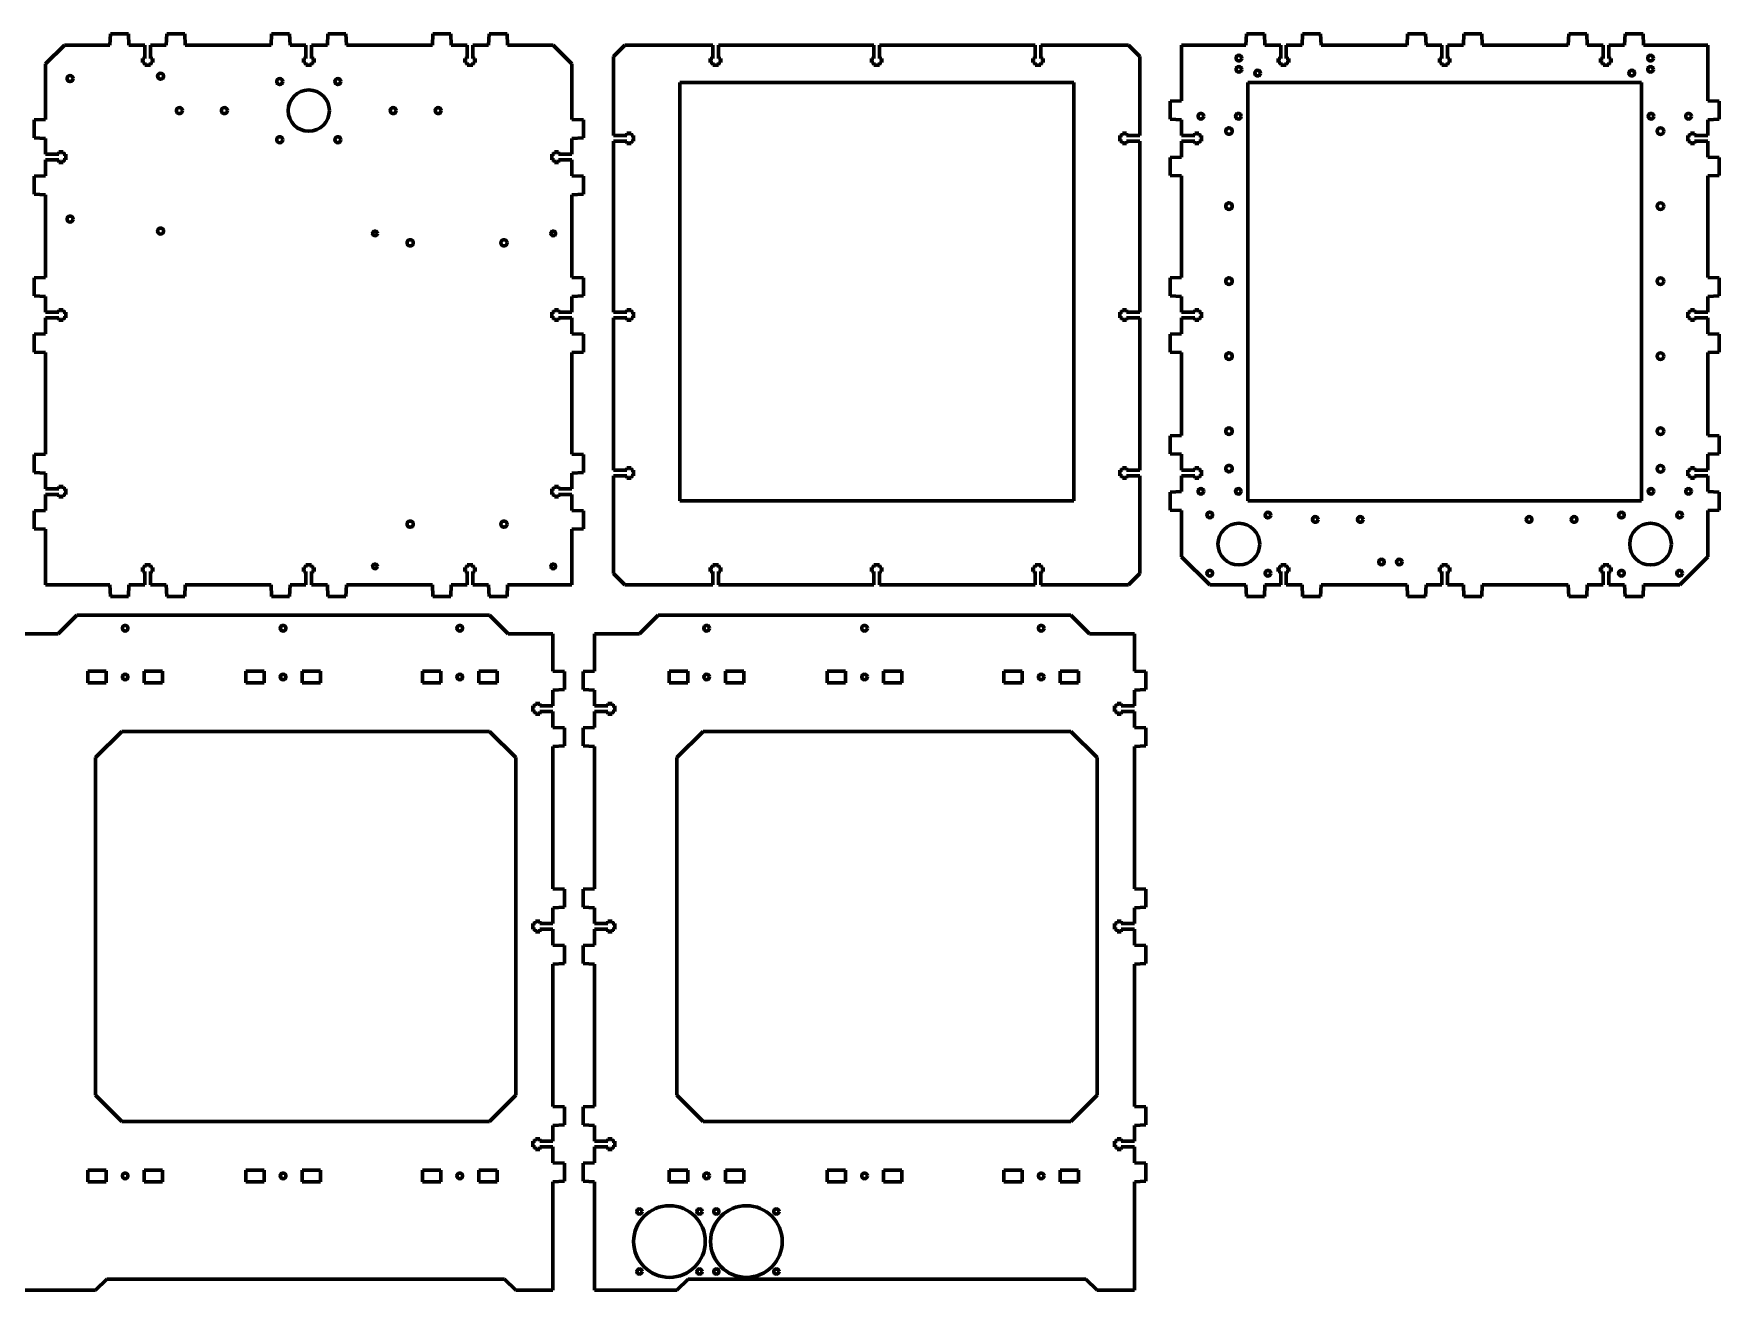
# Model space of a CAD drawing. Header units: millimetres. Extents: x 236 to 1772, y -374 to 296.
# Drawn here: x 874 to 1772, y -374 to 296 of the extents above; entities that cross this region are included whole.
import ezdxf

# ---------------------------------------------------------------- set-up
doc = ezdxf.new("R2010")
doc.units = ezdxf.units.MM
doc.linetypes.add('K5LT_BASIC', pattern=[0])
doc.layers.add('Системный слой (1)', color=252, linetype='Continuous')

msp = doc.modelspace()

# ---------------------------------------------------------------- linework, layer by layer
at = {"layer": 'Системный слой (1)', "color": 5, "linetype": 'K5LT_BASIC', "lineweight": 60}
for p, q in [((889.87, 289.55), (879.87, 279.55)), ((914.18, 289.55), (889.87, 289.55)), ((914.43, 295.65), (914.18, 289.55)), ((924.03, 295.65), (914.43, 295.65)), ((924.28, 289.55), (924.03, 295.65)), ((932.73, 289.55), (924.28, 289.55)), ((932.73, 282.45), (932.73, 289.55)), ((935.73, 289.55), (935.73, 282.45)), ((944.18, 289.55), (935.73, 289.55)), ((944.43, 295.65), (944.18, 289.55)), ((954.03, 295.65), (944.43, 295.65)), ((954.28, 289.55), (954.03, 295.65)), ((1000.12, 289.55), (954.28, 289.55)), ((1000.37, 295.65), (1000.12, 289.55)), ((1009.97, 295.65), (1000.37, 295.65)), ((1010.22, 289.55), (1009.97, 295.65)), ((1018.67, 289.55), (1010.22, 289.55)), ((1018.67, 282.45), (1018.67, 289.55)), ((1021.67, 289.55), (1021.67, 282.45)), ((1030.12, 289.55), (1021.67, 289.55)), ((1030.37, 295.65), (1030.12, 289.55)), ((1039.97, 295.65), (1030.37, 295.65)), ((1040.22, 289.55), (1039.97, 295.65)), ((1086.06, 289.55), (1040.22, 289.55)), ((1086.31, 295.65), (1086.06, 289.55)), ((1095.91, 295.65), (1086.31, 295.65)), ((1096.16, 289.55), (1095.91, 295.65)), ((1104.61, 289.55), (1096.16, 289.55)), ((1104.61, 282.45), (1104.61, 289.55)), ((1107.61, 289.55), (1107.61, 282.45)), ((1116.06, 289.55), (1107.61, 289.55)), ((1116.31, 295.65), (1116.06, 289.55)), ((1125.91, 295.65), (1116.31, 295.65)), ((1126.16, 289.55), (1125.91, 295.65)), ((1150.47, 289.55), (1126.16, 289.55)), ((1160.47, 279.55), (1150.47, 289.55)), ((1182.67, 283.55), (1188.67, 289.55)), ((1188.67, 289.55), (1235.53, 289.55)), ((1235.53, 289.55), (1235.53, 282.45)), ((1238.53, 282.45), (1238.53, 289.55)), ((1238.53, 289.55), (1321.47, 289.55)), ((1321.47, 289.55), (1321.47, 282.45)), ((1324.47, 289.55), (1407.41, 289.55)), ((1324.47, 282.45), (1324.47, 289.55)), ((1407.41, 289.55), (1407.41, 282.45)), ((1410.41, 289.55), (1457.27, 289.55)), ((1410.41, 282.45), (1410.41, 289.55)), ((1457.27, 289.55), (1463.27, 283.55)), ((1485.47, 259.9), (1485.47, 289.55)), ((1485.47, 289.55), (1519.78, 289.55)), ((1519.78, 289.55), (1520.03, 295.65)), ((1520.03, 295.65), (1529.63, 295.65)), ((1529.63, 295.65), (1529.88, 289.55)), ((1529.88, 289.55), (1538.33, 289.55)), ((1538.33, 289.55), (1538.33, 282.45)), ((1541.33, 282.45), (1541.33, 289.55)), ((1541.33, 289.55), (1549.78, 289.55)), ((1549.78, 289.55), (1550.03, 295.65)), ((1550.03, 295.65), (1559.63, 295.65)), ((1559.63, 295.65), (1559.88, 289.55)), ((1559.88, 289.55), (1605.72, 289.55)), ((1605.72, 289.55), (1605.97, 295.65)), ((1605.97, 295.65), (1615.57, 295.65)), ((1615.57, 295.65), (1615.82, 289.55)), ((1615.82, 289.55), (1624.27, 289.55)), ((1624.27, 289.55), (1624.27, 282.45)), ((1627.27, 289.55), (1635.72, 289.55)), ((1627.27, 282.45), (1627.27, 289.55)), ((1635.72, 289.55), (1635.97, 295.65)), ((1635.97, 295.65), (1645.57, 295.65)), ((1645.57, 295.65), (1645.82, 289.55)), ((1645.82, 289.55), (1691.66, 289.55)), ((1691.66, 289.55), (1691.91, 295.65)), ((1691.91, 295.65), (1701.51, 295.65)), ((1701.51, 295.65), (1701.76, 289.55)), ((1701.76, 289.55), (1710.21, 289.55)), ((1710.21, 289.55), (1710.21, 282.45)), ((1713.21, 282.45), (1713.21, 289.55)), ((1713.21, 289.55), (1721.66, 289.55)), ((1721.66, 289.55), (1721.91, 295.65)), ((1721.91, 295.65), (1731.51, 295.65)), ((1731.51, 295.65), (1731.76, 289.55)), ((1731.76, 289.55), (1766.07, 289.55)), ((1766.07, 289.55), (1766.07, 259.9)), ((879.87, 279.55), (879.87, 249.9)), ((931.43, 280.25), (931.43, 282.45)), ((931.43, 282.45), (932.73, 282.45)), ((932.73, 280.25), (931.43, 280.25)), ((932.73, 278.85), (932.73, 280.25)), ((935.73, 278.85), (932.73, 278.85)), ((935.73, 282.45), (937.03, 282.45)), ((937.03, 280.25), (935.73, 280.25)), ((935.73, 280.25), (935.73, 278.85)), ((937.03, 282.45), (937.03, 280.25)), ((1017.37, 280.25), (1017.37, 282.45)), ((1017.37, 282.45), (1018.67, 282.45)), ((1018.67, 280.25), (1017.37, 280.25)), ((1018.67, 278.85), (1018.67, 280.25)), ((1021.67, 278.85), (1018.67, 278.85)), ((1021.67, 282.45), (1022.97, 282.45)), ((1022.97, 280.25), (1021.67, 280.25)), ((1021.67, 280.25), (1021.67, 278.85)), ((1022.97, 282.45), (1022.97, 280.25)), ((1103.31, 280.25), (1103.31, 282.45)), ((1103.31, 282.45), (1104.61, 282.45)), ((1104.61, 280.25), (1103.31, 280.25)), ((1104.61, 278.85), (1104.61, 280.25)), ((1107.61, 278.85), (1104.61, 278.85)), ((1107.61, 282.45), (1108.91, 282.45)), ((1108.91, 280.25), (1107.61, 280.25)), ((1107.61, 280.25), (1107.61, 278.85)), ((1108.91, 282.45), (1108.91, 280.25)), ((1160.47, 249.9), (1160.47, 279.55)), ((1182.67, 241.35), (1182.67, 283.55)), ((1235.53, 282.45), (1234.23, 282.45)), ((1234.23, 282.45), (1234.23, 280.25)), ((1234.23, 280.25), (1235.53, 280.25)), ((1235.53, 280.25), (1235.53, 278.85)), ((1235.53, 278.85), (1238.53, 278.85)), ((1239.83, 282.45), (1238.53, 282.45)), ((1238.53, 278.85), (1238.53, 280.25)), ((1238.53, 280.25), (1239.83, 280.25)), ((1239.83, 280.25), (1239.83, 282.45)), ((1320.17, 282.45), (1320.17, 280.25)), ((1321.47, 282.45), (1320.17, 282.45)), ((1320.17, 280.25), (1321.47, 280.25)), ((1321.47, 280.25), (1321.47, 278.85)), ((1321.47, 278.85), (1324.47, 278.85)), ((1325.77, 282.45), (1324.47, 282.45)), ((1324.47, 278.85), (1324.47, 280.25)), ((1324.47, 280.25), (1325.77, 280.25)), ((1325.77, 280.25), (1325.77, 282.45)), ((1406.11, 282.45), (1406.11, 280.25)), ((1407.41, 282.45), (1406.11, 282.45)), ((1406.11, 280.25), (1407.41, 280.25)), ((1407.41, 280.25), (1407.41, 278.85)), ((1407.41, 278.85), (1410.41, 278.85)), ((1411.71, 282.45), (1410.41, 282.45)), ((1410.41, 278.85), (1410.41, 280.25)), ((1410.41, 280.25), (1411.71, 280.25)), ((1411.71, 280.25), (1411.71, 282.45)), ((1463.27, 283.55), (1463.27, 241.35)), ((1537.03, 282.45), (1537.03, 280.25)), ((1538.33, 282.45), (1537.03, 282.45)), ((1537.03, 280.25), (1538.33, 280.25)), ((1538.33, 280.25), (1538.33, 278.85)), ((1538.33, 278.85), (1541.33, 278.85)), ((1542.63, 282.45), (1541.33, 282.45)), ((1541.33, 278.85), (1541.33, 280.25)), ((1541.33, 280.25), (1542.63, 280.25)), ((1542.63, 280.25), (1542.63, 282.45)), ((1624.27, 282.45), (1622.97, 282.45)), ((1622.97, 282.45), (1622.97, 280.25)), ((1622.97, 280.25), (1624.27, 280.25)), ((1624.27, 280.25), (1624.27, 278.85)), ((1624.27, 278.85), (1627.27, 278.85)), ((1628.57, 282.45), (1627.27, 282.45)), ((1627.27, 280.25), (1628.57, 280.25)), ((1627.27, 278.85), (1627.27, 280.25)), ((1628.57, 280.25), (1628.57, 282.45)), ((1710.21, 282.45), (1708.91, 282.45)), ((1708.91, 282.45), (1708.91, 280.25)), ((1708.91, 280.25), (1710.21, 280.25)), ((1710.21, 280.25), (1710.21, 278.85)), ((1710.21, 278.85), (1713.21, 278.85)), ((1714.51, 282.45), (1713.21, 282.45)), ((1713.21, 278.85), (1713.21, 280.25)), ((1713.21, 280.25), (1714.51, 280.25)), ((1714.51, 280.25), (1714.51, 282.45)), ((1217.97, 46.65), (1217.97, 269.65)), ((1217.97, 269.65), (1427.97, 269.65)), ((1427.97, 269.65), (1427.97, 46.65)), ((1520.77, 269.65), (1730.77, 269.65)), ((1520.77, 46.65), (1520.77, 269.65)), ((1730.77, 269.65), (1730.77, 46.65)), ((1479.37, 259.65), (1485.47, 259.9)), ((1479.37, 250.05), (1479.37, 259.65)), ((1766.07, 259.9), (1772.17, 259.65)), ((1772.17, 259.65), (1772.17, 250.05)), ((879.87, 249.9), (873.77, 249.65)), ((873.77, 249.65), (873.77, 240.05)), ((1166.57, 249.65), (1160.47, 249.9)), ((1166.57, 240.05), (1166.57, 249.65)), ((1189.77, 242.65), (1189.77, 241.35)), ((1191.97, 242.65), (1189.77, 242.65)), ((1191.97, 241.35), (1191.97, 242.65)), ((1456.17, 242.65), (1453.97, 242.65)), ((1453.97, 242.65), (1453.97, 241.35)), ((1456.17, 241.35), (1456.17, 242.65)), ((1485.47, 249.8), (1479.37, 250.05)), ((1485.47, 241.35), (1485.47, 249.8)), ((1494.77, 242.65), (1492.57, 242.65)), ((1492.57, 242.65), (1492.57, 241.35)), ((1494.77, 241.35), (1494.77, 242.65)), ((1758.97, 242.65), (1756.77, 242.65)), ((1756.77, 242.65), (1756.77, 241.35)), ((1758.97, 241.35), (1758.97, 242.65)), ((1772.17, 250.05), (1766.07, 249.8)), ((1766.07, 249.8), (1766.07, 241.35)), ((873.77, 240.05), (879.87, 239.8)), ((879.87, 239.8), (879.87, 231.35)), ((1160.47, 239.8), (1166.57, 240.05)), ((1160.47, 231.35), (1160.47, 239.8)), ((1189.77, 241.35), (1182.67, 241.35)), ((1182.67, 147.15), (1182.67, 238.35)), ((1182.67, 238.35), (1189.77, 238.35)), ((1189.77, 238.35), (1189.77, 237.05)), ((1189.77, 237.05), (1191.97, 237.05)), ((1193.37, 241.35), (1191.97, 241.35)), ((1191.97, 238.35), (1193.37, 238.35)), ((1191.97, 237.05), (1191.97, 238.35)), ((1193.37, 238.35), (1193.37, 241.35)), ((1452.57, 241.35), (1452.57, 238.35)), ((1453.97, 241.35), (1452.57, 241.35)), ((1452.57, 238.35), (1453.97, 238.35)), ((1453.97, 238.35), (1453.97, 237.05)), ((1453.97, 237.05), (1456.17, 237.05)), ((1463.27, 241.35), (1456.17, 241.35)), ((1456.17, 237.05), (1456.17, 238.35)), ((1456.17, 238.35), (1463.27, 238.35)), ((1463.27, 238.35), (1463.27, 147.15)), ((1492.57, 241.35), (1485.47, 241.35)), ((1485.47, 229.9), (1485.47, 238.35)), ((1485.47, 238.35), (1492.57, 238.35)), ((1492.57, 238.35), (1492.57, 237.05)), ((1492.57, 237.05), (1494.77, 237.05)), ((1496.17, 241.35), (1494.77, 241.35)), ((1494.77, 238.35), (1496.17, 238.35)), ((1494.77, 237.05), (1494.77, 238.35)), ((1496.17, 238.35), (1496.17, 241.35)), ((1755.37, 241.35), (1755.37, 238.35)), ((1756.77, 241.35), (1755.37, 241.35)), ((1755.37, 238.35), (1756.77, 238.35)), ((1756.77, 238.35), (1756.77, 237.05)), ((1756.77, 237.05), (1758.97, 237.05)), ((1766.07, 241.35), (1758.97, 241.35)), ((1758.97, 238.35), (1766.07, 238.35)), ((1758.97, 237.05), (1758.97, 238.35)), ((1766.07, 238.35), (1766.07, 229.9)), ((879.87, 231.35), (886.97, 231.35)), ((886.97, 228.35), (879.87, 228.35)), ((879.87, 228.35), (879.87, 219.9)), ((886.97, 232.65), (889.17, 232.65)), ((886.97, 231.35), (886.97, 232.65)), ((886.97, 227.05), (886.97, 228.35)), ((889.17, 227.05), (886.97, 227.05)), ((889.17, 232.65), (889.17, 231.35)), ((889.17, 231.35), (890.57, 231.35)), ((889.17, 228.35), (889.17, 227.05)), ((890.57, 228.35), (889.17, 228.35)), ((890.57, 231.35), (890.57, 228.35)), ((1149.77, 231.35), (1151.17, 231.35)), ((1149.77, 228.35), (1149.77, 231.35)), ((1151.17, 228.35), (1149.77, 228.35)), ((1151.17, 231.35), (1151.17, 232.65)), ((1151.17, 232.65), (1153.37, 232.65)), ((1151.17, 227.05), (1151.17, 228.35)), ((1153.37, 227.05), (1151.17, 227.05)), ((1153.37, 232.65), (1153.37, 231.35)), ((1153.37, 231.35), (1160.47, 231.35)), ((1160.47, 228.35), (1153.37, 228.35)), ((1153.37, 228.35), (1153.37, 227.05)), ((1160.47, 219.9), (1160.47, 228.35)), ((1479.37, 229.65), (1485.47, 229.9)), ((1479.37, 220.05), (1479.37, 229.65)), ((1766.07, 229.9), (1772.17, 229.65)), ((1772.17, 229.65), (1772.17, 220.05)), ((879.87, 219.9), (873.77, 219.65)), ((873.77, 219.65), (873.77, 210.05)), ((1166.57, 219.65), (1160.47, 219.9)), ((1166.57, 210.05), (1166.57, 219.65)), ((1485.47, 219.8), (1479.37, 220.05)), ((1485.47, 165.7), (1485.47, 219.8)), ((1772.17, 220.05), (1766.07, 219.8)), ((1766.07, 219.8), (1766.07, 165.7)), ((873.77, 210.05), (879.87, 209.8)), ((879.87, 209.8), (879.87, 165.7)), ((1160.47, 209.8), (1166.57, 210.05)), ((1160.47, 165.7), (1160.47, 209.8)), ((879.87, 165.7), (873.77, 165.45)), ((873.77, 165.45), (873.77, 155.85)), ((1166.57, 165.45), (1160.47, 165.7)), ((1166.57, 155.85), (1166.57, 165.45)), ((1479.37, 165.45), (1485.47, 165.7)), ((1479.37, 155.85), (1479.37, 165.45)), ((1766.07, 165.7), (1772.17, 165.45)), ((1772.17, 165.45), (1772.17, 155.85)), ((873.77, 155.85), (879.87, 155.6)), ((879.87, 155.6), (879.87, 147.15)), ((1160.47, 155.6), (1166.57, 155.85)), ((1160.47, 147.15), (1160.47, 155.6)), ((1485.47, 155.6), (1479.37, 155.85)), ((1485.47, 147.15), (1485.47, 155.6)), ((1772.17, 155.85), (1766.07, 155.6)), ((1766.07, 155.6), (1766.07, 147.15)), ((879.87, 147.15), (886.97, 147.15)), ((886.97, 144.15), (879.87, 144.15)), ((879.87, 144.15), (879.87, 135.7)), ((886.97, 148.45), (889.17, 148.45)), ((886.97, 147.15), (886.97, 148.45)), ((886.97, 142.85), (886.97, 144.15)), ((889.17, 148.45), (889.17, 147.15)), ((889.17, 147.15), (890.57, 147.15)), ((890.57, 144.15), (889.17, 144.15)), ((889.17, 144.15), (889.17, 142.85)), ((890.57, 147.15), (890.57, 144.15)), ((1149.77, 144.15), (1149.77, 147.15)), ((1149.77, 147.15), (1151.17, 147.15)), ((1151.17, 144.15), (1149.77, 144.15)), ((1151.17, 147.15), (1151.17, 148.45)), ((1151.17, 148.45), (1153.37, 148.45)), ((1151.17, 142.85), (1151.17, 144.15)), ((1153.37, 148.45), (1153.37, 147.15)), ((1153.37, 147.15), (1160.47, 147.15)), ((1153.37, 144.15), (1153.37, 142.85)), ((1160.47, 144.15), (1153.37, 144.15)), ((1160.47, 135.7), (1160.47, 144.15)), ((1189.77, 147.15), (1182.67, 147.15)), ((1182.67, 144.15), (1189.77, 144.15)), ((1182.67, 62.95), (1182.67, 144.15)), ((1189.77, 148.45), (1189.77, 147.15)), ((1191.97, 148.45), (1189.77, 148.45)), ((1189.77, 144.15), (1189.77, 142.85)), ((1191.97, 147.15), (1191.97, 148.45)), ((1193.37, 147.15), (1191.97, 147.15)), ((1191.97, 142.85), (1191.97, 144.15)), ((1191.97, 144.15), (1193.37, 144.15)), ((1193.37, 144.15), (1193.37, 147.15)), ((1453.97, 147.15), (1452.57, 147.15)), ((1452.57, 147.15), (1452.57, 144.15)), ((1452.57, 144.15), (1453.97, 144.15)), ((1453.97, 148.45), (1453.97, 147.15)), ((1456.17, 148.45), (1453.97, 148.45)), ((1453.97, 144.15), (1453.97, 142.85)), ((1456.17, 147.15), (1456.17, 148.45)), ((1463.27, 147.15), (1456.17, 147.15)), ((1456.17, 142.85), (1456.17, 144.15)), ((1456.17, 144.15), (1463.27, 144.15)), ((1463.27, 144.15), (1463.27, 62.95)), ((1492.57, 147.15), (1485.47, 147.15)), ((1485.47, 144.15), (1492.57, 144.15)), ((1485.47, 135.7), (1485.47, 144.15)), ((1492.57, 148.45), (1492.57, 147.15)), ((1494.77, 148.45), (1492.57, 148.45)), ((1492.57, 144.15), (1492.57, 142.85)), ((1494.77, 147.15), (1494.77, 148.45)), ((1496.17, 147.15), (1494.77, 147.15)), ((1494.77, 144.15), (1496.17, 144.15)), ((1494.77, 142.85), (1494.77, 144.15)), ((1496.17, 144.15), (1496.17, 147.15)), ((1756.77, 147.15), (1755.37, 147.15)), ((1755.37, 147.15), (1755.37, 144.15)), ((1755.37, 144.15), (1756.77, 144.15)), ((1756.77, 148.45), (1756.77, 147.15)), ((1758.97, 148.45), (1756.77, 148.45)), ((1756.77, 144.15), (1756.77, 142.85)), ((1758.97, 147.15), (1758.97, 148.45)), ((1766.07, 147.15), (1758.97, 147.15)), ((1758.97, 144.15), (1766.07, 144.15)), ((1758.97, 142.85), (1758.97, 144.15)), ((1766.07, 144.15), (1766.07, 135.7)), ((879.87, 135.7), (873.77, 135.45)), ((873.77, 135.45), (873.77, 125.85)), ((889.17, 142.85), (886.97, 142.85)), ((1153.37, 142.85), (1151.17, 142.85)), ((1166.57, 135.45), (1160.47, 135.7)), ((1166.57, 125.85), (1166.57, 135.45)), ((1189.77, 142.85), (1191.97, 142.85)), ((1453.97, 142.85), (1456.17, 142.85)), ((1479.37, 135.45), (1485.47, 135.7)), ((1479.37, 125.85), (1479.37, 135.45)), ((1492.57, 142.85), (1494.77, 142.85)), ((1756.77, 142.85), (1758.97, 142.85)), ((1766.07, 135.7), (1772.17, 135.45)), ((1772.17, 135.45), (1772.17, 125.85)), ((873.77, 125.85), (879.87, 125.6)), ((1160.47, 125.6), (1166.57, 125.85)), ((1485.47, 125.6), (1479.37, 125.85)), ((1772.17, 125.85), (1766.07, 125.6)), ((879.87, 125.6), (879.87, 71.5)), ((1160.47, 71.5), (1160.47, 125.6)), ((1485.47, 81.5), (1485.47, 125.6)), ((1766.07, 125.6), (1766.07, 81.5)), ((1479.37, 81.25), (1485.47, 81.5)), ((1479.37, 71.65), (1479.37, 81.25)), ((1766.07, 81.5), (1772.17, 81.25)), ((1772.17, 81.25), (1772.17, 71.65)), ((879.87, 71.5), (873.77, 71.25)), ((873.77, 71.25), (873.77, 61.65)), ((1166.57, 71.25), (1160.47, 71.5)), ((1166.57, 61.65), (1166.57, 71.25)), ((1189.77, 62.95), (1182.67, 62.95)), ((1191.97, 64.25), (1189.77, 64.25)), ((1189.77, 64.25), (1189.77, 62.95)), ((1191.97, 62.95), (1191.97, 64.25)), ((1193.37, 62.95), (1191.97, 62.95)), ((1193.37, 59.95), (1193.37, 62.95)), ((1453.97, 62.95), (1452.57, 62.95)), ((1452.57, 62.95), (1452.57, 59.95)), ((1453.97, 64.25), (1453.97, 62.95)), ((1456.17, 64.25), (1453.97, 64.25)), ((1456.17, 62.95), (1456.17, 64.25)), ((1463.27, 62.95), (1456.17, 62.95)), ((1485.47, 71.4), (1479.37, 71.65)), ((1485.47, 62.95), (1485.47, 71.4)), ((1492.57, 62.95), (1485.47, 62.95)), ((1492.57, 64.25), (1492.57, 62.95)), ((1494.77, 64.25), (1492.57, 64.25)), ((1494.77, 62.95), (1494.77, 64.25)), ((1496.17, 62.95), (1494.77, 62.95)), ((1496.17, 59.95), (1496.17, 62.95)), ((1755.37, 62.95), (1755.37, 59.95)), ((1756.77, 62.95), (1755.37, 62.95)), ((1756.77, 64.25), (1756.77, 62.95)), ((1758.97, 64.25), (1756.77, 64.25)), ((1758.97, 62.95), (1758.97, 64.25)), ((1766.07, 62.95), (1758.97, 62.95)), ((1772.17, 71.65), (1766.07, 71.4)), ((1766.07, 71.4), (1766.07, 62.95)), ((873.77, 61.65), (879.87, 61.4)), ((879.87, 61.4), (879.87, 52.95)), ((886.97, 52.95), (886.97, 54.25)), ((886.97, 54.25), (889.17, 54.25)), ((889.17, 54.25), (889.17, 52.95)), ((1151.17, 54.25), (1153.37, 54.25)), ((1151.17, 52.95), (1151.17, 54.25)), ((1153.37, 54.25), (1153.37, 52.95)), ((1160.47, 61.4), (1166.57, 61.65)), ((1160.47, 52.95), (1160.47, 61.4)), ((1182.67, 7.75), (1182.67, 59.95)), ((1182.67, 59.95), (1189.77, 59.95)), ((1189.77, 59.95), (1189.77, 58.65)), ((1189.77, 58.65), (1191.97, 58.65)), ((1191.97, 58.65), (1191.97, 59.95)), ((1191.97, 59.95), (1193.37, 59.95)), ((1452.57, 59.95), (1453.97, 59.95)), ((1453.97, 59.95), (1453.97, 58.65)), ((1453.97, 58.65), (1456.17, 58.65)), ((1456.17, 59.95), (1463.27, 59.95)), ((1456.17, 58.65), (1456.17, 59.95)), ((1463.27, 59.95), (1463.27, 7.75)), ((1485.47, 59.95), (1492.57, 59.95)), ((1485.47, 51.5), (1485.47, 59.95)), ((1492.57, 59.95), (1492.57, 58.65)), ((1492.57, 58.65), (1494.77, 58.65)), ((1494.77, 58.65), (1494.77, 59.95)), ((1494.77, 59.95), (1496.17, 59.95)), ((1755.37, 59.95), (1756.77, 59.95)), ((1756.77, 59.95), (1756.77, 58.65)), ((1756.77, 58.65), (1758.97, 58.65)), ((1758.97, 59.95), (1766.07, 59.95)), ((1758.97, 58.65), (1758.97, 59.95)), ((1766.07, 59.95), (1766.07, 51.5)), ((879.87, 52.95), (886.97, 52.95)), ((879.87, 49.95), (879.87, 41.5)), ((886.97, 49.95), (879.87, 49.95)), ((886.97, 48.65), (886.97, 49.95)), ((889.17, 48.65), (886.97, 48.65)), ((889.17, 52.95), (890.57, 52.95)), ((889.17, 49.95), (889.17, 48.65)), ((890.57, 49.95), (889.17, 49.95)), ((890.57, 52.95), (890.57, 49.95)), ((1149.77, 49.95), (1149.77, 52.95)), ((1149.77, 52.95), (1151.17, 52.95)), ((1151.17, 49.95), (1149.77, 49.95)), ((1151.17, 48.65), (1151.17, 49.95)), ((1153.37, 48.65), (1151.17, 48.65)), ((1153.37, 52.95), (1160.47, 52.95)), ((1153.37, 49.95), (1153.37, 48.65)), ((1160.47, 49.95), (1153.37, 49.95)), ((1160.47, 41.5), (1160.47, 49.95)), ((1427.97, 46.65), (1217.97, 46.65)), ((1479.37, 51.25), (1485.47, 51.5)), ((1479.37, 41.65), (1479.37, 51.25)), ((1730.77, 46.65), (1520.77, 46.65)), ((1766.07, 51.5), (1772.17, 51.25)), ((1772.17, 51.25), (1772.17, 41.65)), ((879.87, 41.5), (873.77, 41.25)), ((873.77, 41.25), (873.77, 31.65)), ((1166.57, 41.25), (1160.47, 41.5)), ((1166.57, 31.65), (1166.57, 41.25)), ((1485.47, 41.4), (1479.37, 41.65)), ((1485.47, 16.75), (1485.47, 41.4)), ((1772.17, 41.65), (1766.07, 41.4)), ((1766.07, 41.4), (1766.07, 16.75)), ((873.77, 31.65), (879.87, 31.4)), ((879.87, 31.4), (879.87, 1.75)), ((1160.47, 31.4), (1166.57, 31.65)), ((1160.47, 1.75), (1160.47, 31.4)), ((931.43, 11.05), (932.73, 11.05)), ((931.43, 8.85), (931.43, 11.05)), ((932.73, 11.05), (932.73, 12.45)), ((932.73, 12.45), (935.73, 12.45)), ((935.73, 12.45), (935.73, 11.05)), ((935.73, 11.05), (937.03, 11.05)), ((937.03, 11.05), (937.03, 8.85)), ((1017.37, 11.05), (1018.67, 11.05)), ((1017.37, 8.85), (1017.37, 11.05)), ((1018.67, 11.05), (1018.67, 12.45)), ((1018.67, 12.45), (1021.67, 12.45)), ((1021.67, 12.45), (1021.67, 11.05)), ((1021.67, 11.05), (1022.97, 11.05)), ((1022.97, 11.05), (1022.97, 8.85)), ((1103.31, 8.85), (1103.31, 11.05)), ((1103.31, 11.05), (1104.61, 11.05)), ((1104.61, 11.05), (1104.61, 12.45)), ((1104.61, 12.45), (1107.61, 12.45)), ((1107.61, 12.45), (1107.61, 11.05)), ((1107.61, 11.05), (1108.91, 11.05)), ((1108.91, 11.05), (1108.91, 8.85)), ((1234.23, 11.05), (1234.23, 8.85)), ((1235.53, 11.05), (1234.23, 11.05)), ((1235.53, 12.45), (1235.53, 11.05)), ((1238.53, 12.45), (1235.53, 12.45)), ((1238.53, 11.05), (1238.53, 12.45)), ((1239.83, 11.05), (1238.53, 11.05)), ((1239.83, 8.85), (1239.83, 11.05)), ((1321.47, 11.05), (1320.17, 11.05)), ((1320.17, 11.05), (1320.17, 8.85)), ((1321.47, 12.45), (1321.47, 11.05)), ((1324.47, 12.45), (1321.47, 12.45)), ((1324.47, 11.05), (1324.47, 12.45)), ((1325.77, 11.05), (1324.47, 11.05)), ((1325.77, 8.85), (1325.77, 11.05)), ((1407.41, 11.05), (1406.11, 11.05)), ((1406.11, 11.05), (1406.11, 8.85)), ((1410.41, 12.45), (1407.41, 12.45)), ((1407.41, 12.45), (1407.41, 11.05)), ((1410.41, 11.05), (1410.41, 12.45)), ((1411.71, 11.05), (1410.41, 11.05)), ((1411.71, 8.85), (1411.71, 11.05)), ((1485.47, 16.75), (1500.47, 1.75)), ((1537.03, 11.05), (1537.03, 8.85)), ((1538.33, 11.05), (1537.03, 11.05)), ((1541.33, 12.45), (1538.33, 12.45)), ((1538.33, 12.45), (1538.33, 11.05)), ((1541.33, 11.05), (1541.33, 12.45)), ((1542.63, 11.05), (1541.33, 11.05)), ((1542.63, 8.85), (1542.63, 11.05)), ((1624.27, 11.05), (1622.97, 11.05)), ((1622.97, 11.05), (1622.97, 8.85)), ((1624.27, 12.45), (1624.27, 11.05)), ((1627.27, 12.45), (1624.27, 12.45)), ((1627.27, 11.05), (1627.27, 12.45)), ((1628.57, 11.05), (1627.27, 11.05)), ((1628.57, 8.85), (1628.57, 11.05)), ((1710.21, 11.05), (1708.91, 11.05)), ((1708.91, 11.05), (1708.91, 8.85)), ((1713.21, 12.45), (1710.21, 12.45)), ((1710.21, 12.45), (1710.21, 11.05)), ((1713.21, 11.05), (1713.21, 12.45)), ((1714.51, 11.05), (1713.21, 11.05)), ((1714.51, 8.85), (1714.51, 11.05)), ((1751.07, 1.75), (1766.07, 16.75)), ((879.87, 1.75), (914.18, 1.75)), ((914.18, 1.75), (914.43, -4.35)), ((924.03, -4.35), (924.28, 1.75)), ((924.28, 1.75), (932.73, 1.75)), ((932.73, 8.85), (931.43, 8.85)), ((932.73, 1.75), (932.73, 8.85)), ((937.03, 8.85), (935.73, 8.85)), ((935.73, 8.85), (935.73, 1.75)), ((935.73, 1.75), (944.18, 1.75)), ((944.18, 1.75), (944.43, -4.35)), ((954.03, -4.35), (954.28, 1.75)), ((954.28, 1.75), (1000.12, 1.75)), ((1000.12, 1.75), (1000.37, -4.35)), ((1009.97, -4.35), (1010.22, 1.75)), ((1010.22, 1.75), (1018.67, 1.75)), ((1018.67, 8.85), (1017.37, 8.85)), ((1018.67, 1.75), (1018.67, 8.85)), ((1022.97, 8.85), (1021.67, 8.85)), ((1021.67, 8.85), (1021.67, 1.75)), ((1021.67, 1.75), (1030.12, 1.75)), ((1030.12, 1.75), (1030.37, -4.35)), ((1039.97, -4.35), (1040.22, 1.75)), ((1040.22, 1.75), (1086.06, 1.75)), ((1086.06, 1.75), (1086.31, -4.35)), ((1095.91, -4.35), (1096.16, 1.75)), ((1096.16, 1.75), (1104.61, 1.75)), ((1104.61, 8.85), (1103.31, 8.85)), ((1104.61, 1.75), (1104.61, 8.85)), ((1108.91, 8.85), (1107.61, 8.85)), ((1107.61, 8.85), (1107.61, 1.75)), ((1107.61, 1.75), (1116.06, 1.75)), ((1116.06, 1.75), (1116.31, -4.35)), ((1125.91, -4.35), (1126.16, 1.75)), ((1126.16, 1.75), (1160.47, 1.75)), ((1188.67, 1.75), (1182.67, 7.75)), ((1235.53, 1.75), (1188.67, 1.75)), ((1234.23, 8.85), (1235.53, 8.85)), ((1235.53, 8.85), (1235.53, 1.75)), ((1238.53, 8.85), (1239.83, 8.85)), ((1238.53, 1.75), (1238.53, 8.85)), ((1321.47, 1.75), (1238.53, 1.75)), ((1320.17, 8.85), (1321.47, 8.85)), ((1321.47, 8.85), (1321.47, 1.75)), ((1324.47, 8.85), (1325.77, 8.85)), ((1324.47, 1.75), (1324.47, 8.85)), ((1407.41, 1.75), (1324.47, 1.75)), ((1406.11, 8.85), (1407.41, 8.85)), ((1407.41, 8.85), (1407.41, 1.75)), ((1410.41, 8.85), (1411.71, 8.85)), ((1410.41, 1.75), (1410.41, 8.85)), ((1457.27, 1.75), (1410.41, 1.75)), ((1463.27, 7.75), (1457.27, 1.75)), ((1519.78, 1.75), (1500.47, 1.75)), ((1520.03, -4.35), (1519.78, 1.75)), ((1529.88, 1.75), (1529.63, -4.35)), ((1538.33, 1.75), (1529.88, 1.75)), ((1537.03, 8.85), (1538.33, 8.85)), ((1538.33, 8.85), (1538.33, 1.75)), ((1541.33, 8.85), (1542.63, 8.85)), ((1541.33, 1.75), (1541.33, 8.85)), ((1549.78, 1.75), (1541.33, 1.75)), ((1550.03, -4.35), (1549.78, 1.75)), ((1559.88, 1.75), (1559.63, -4.35)), ((1605.72, 1.75), (1559.88, 1.75)), ((1605.97, -4.35), (1605.72, 1.75)), ((1615.82, 1.75), (1615.57, -4.35)), ((1624.27, 1.75), (1615.82, 1.75)), ((1622.97, 8.85), (1624.27, 8.85)), ((1624.27, 8.85), (1624.27, 1.75)), ((1627.27, 8.85), (1628.57, 8.85)), ((1627.27, 1.75), (1627.27, 8.85)), ((1635.72, 1.75), (1627.27, 1.75)), ((1635.97, -4.35), (1635.72, 1.75)), ((1645.82, 1.75), (1645.57, -4.35)), ((1691.66, 1.75), (1645.82, 1.75)), ((1691.91, -4.35), (1691.66, 1.75)), ((1701.76, 1.75), (1701.51, -4.35)), ((1710.21, 1.75), (1701.76, 1.75)), ((1708.91, 8.85), (1710.21, 8.85)), ((1710.21, 8.85), (1710.21, 1.75)), ((1713.21, 8.85), (1714.51, 8.85)), ((1713.21, 1.75), (1713.21, 8.85)), ((1721.66, 1.75), (1713.21, 1.75)), ((1721.91, -4.35), (1721.66, 1.75)), ((1731.76, 1.75), (1731.51, -4.35)), ((1751.07, 1.75), (1731.76, 1.75)), ((914.43, -4.35), (924.03, -4.35)), ((944.43, -4.35), (954.03, -4.35)), ((1000.37, -4.35), (1009.97, -4.35)), ((1030.37, -4.35), (1039.97, -4.35)), ((1086.31, -4.35), (1095.91, -4.35)), ((1116.31, -4.35), (1125.91, -4.35)), ((1529.63, -4.35), (1520.03, -4.35)), ((1559.63, -4.35), (1550.03, -4.35)), ((1615.57, -4.35), (1605.97, -4.35)), ((1645.57, -4.35), (1635.97, -4.35)), ((1701.51, -4.35), (1691.91, -4.35)), ((1731.51, -4.35), (1721.91, -4.35)), ((896.47, -14.35), (886.47, -24.35)), ((1116.47, -14.35), (896.47, -14.35)), ((1126.47, -24.35), (1116.47, -14.35)), ((1206.47, -14.35), (1196.47, -24.35)), ((1426.47, -14.35), (1206.47, -14.35)), ((1436.47, -24.35), (1426.47, -14.35)), ((886.47, -24.35), (862.57, -24.35)), ((1150.37, -24.35), (1126.47, -24.35)), ((1150.37, -44.25), (1150.37, -24.35)), ((1172.57, -24.35), (1172.57, -44.25)), ((1196.47, -24.35), (1172.57, -24.35)), ((1460.37, -24.35), (1436.47, -24.35)), ((1460.37, -44.25), (1460.37, -24.35)), ((912.17, -44.25), (902.37, -44.25)), ((902.37, -44.25), (902.37, -50.45)), ((912.17, -50.45), (912.17, -44.25)), ((932.37, -44.25), (932.37, -50.45)), ((942.17, -44.25), (932.37, -44.25)), ((942.17, -50.45), (942.17, -44.25)), ((986.57, -44.25), (986.57, -50.45)), ((996.37, -44.25), (986.57, -44.25)), ((996.37, -50.45), (996.37, -44.25)), ((1026.37, -44.25), (1016.57, -44.25)), ((1016.57, -44.25), (1016.57, -50.45)), ((1026.37, -50.45), (1026.37, -44.25)), ((1090.57, -44.25), (1080.77, -44.25)), ((1080.77, -44.25), (1080.77, -50.45)), ((1090.57, -50.45), (1090.57, -44.25)), ((1110.77, -44.25), (1110.77, -50.45)), ((1120.57, -44.25), (1110.77, -44.25)), ((1120.57, -50.45), (1120.57, -44.25)), ((1156.47, -44.5), (1150.37, -44.25)), ((1156.47, -54.1), (1156.47, -44.5)), ((1172.57, -44.25), (1166.47, -44.5)), ((1166.47, -44.5), (1166.47, -54.1)), ((1222.17, -44.25), (1212.37, -44.25)), ((1212.37, -44.25), (1212.37, -50.45)), ((1222.17, -50.45), (1222.17, -44.25)), ((1252.17, -44.25), (1242.37, -44.25)), ((1242.37, -44.25), (1242.37, -50.45)), ((1252.17, -50.45), (1252.17, -44.25)), ((1296.57, -44.25), (1296.57, -50.45)), ((1306.37, -44.25), (1296.57, -44.25)), ((1306.37, -50.45), (1306.37, -44.25)), ((1336.37, -44.25), (1326.57, -44.25)), ((1326.57, -44.25), (1326.57, -50.45)), ((1336.37, -50.45), (1336.37, -44.25)), ((1400.57, -44.25), (1390.77, -44.25)), ((1390.77, -44.25), (1390.77, -50.45)), ((1400.57, -50.45), (1400.57, -44.25)), ((1430.57, -44.25), (1420.77, -44.25)), ((1420.77, -44.25), (1420.77, -50.45)), ((1430.57, -50.45), (1430.57, -44.25)), ((1466.47, -44.5), (1460.37, -44.25)), ((1466.47, -54.1), (1466.47, -44.5)), ((902.37, -50.45), (912.17, -50.45)), ((932.37, -50.45), (942.17, -50.45)), ((986.57, -50.45), (996.37, -50.45)), ((1016.57, -50.45), (1026.37, -50.45)), ((1080.77, -50.45), (1090.57, -50.45)), ((1110.77, -50.45), (1120.57, -50.45)), ((1212.37, -50.45), (1222.17, -50.45)), ((1242.37, -50.45), (1252.17, -50.45)), ((1296.57, -50.45), (1306.37, -50.45)), ((1326.57, -50.45), (1336.37, -50.45)), ((1390.77, -50.45), (1400.57, -50.45)), ((1420.77, -50.45), (1430.57, -50.45)), ((1139.67, -65.8), (1139.67, -62.8)), ((1139.67, -62.8), (1141.07, -62.8)), ((1141.07, -61.5), (1143.27, -61.5)), ((1141.07, -62.8), (1141.07, -61.5)), ((1143.27, -61.5), (1143.27, -62.8)), ((1143.27, -62.8), (1150.37, -62.8)), ((1150.37, -54.35), (1156.47, -54.1)), ((1150.37, -62.8), (1150.37, -54.35)), ((1166.47, -54.1), (1172.57, -54.35)), ((1172.57, -54.35), (1172.57, -62.8)), ((1172.57, -62.8), (1179.67, -62.8)), ((1179.67, -61.5), (1181.87, -61.5)), ((1179.67, -62.8), (1179.67, -61.5)), ((1181.87, -61.5), (1181.87, -62.8)), ((1181.87, -62.8), (1183.27, -62.8)), ((1183.27, -62.8), (1183.27, -65.8)), ((1449.67, -62.8), (1451.07, -62.8)), ((1449.67, -65.8), (1449.67, -62.8)), ((1451.07, -61.5), (1453.27, -61.5)), ((1451.07, -62.8), (1451.07, -61.5)), ((1453.27, -61.5), (1453.27, -62.8)), ((1453.27, -62.8), (1460.37, -62.8)), ((1460.37, -54.35), (1466.47, -54.1)), ((1460.37, -62.8), (1460.37, -54.35)), ((1141.07, -65.8), (1139.67, -65.8)), ((1141.07, -67.1), (1141.07, -65.8)), ((1143.27, -67.1), (1141.07, -67.1)), ((1150.37, -65.8), (1143.27, -65.8)), ((1143.27, -65.8), (1143.27, -67.1)), ((1150.37, -74.25), (1150.37, -65.8)), ((1172.57, -65.8), (1172.57, -74.25)), ((1179.67, -65.8), (1172.57, -65.8)), ((1179.67, -67.1), (1179.67, -65.8)), ((1181.87, -67.1), (1179.67, -67.1)), ((1183.27, -65.8), (1181.87, -65.8)), ((1181.87, -65.8), (1181.87, -67.1)), ((1451.07, -65.8), (1449.67, -65.8)), ((1451.07, -67.1), (1451.07, -65.8)), ((1453.27, -67.1), (1451.07, -67.1)), ((1453.27, -65.8), (1453.27, -67.1)), ((1460.37, -65.8), (1453.27, -65.8)), ((1460.37, -74.25), (1460.37, -65.8)), ((920.47, -76.35), (906.47, -90.35)), ((1116.47, -76.35), (920.47, -76.35)), ((1130.47, -90.35), (1116.47, -76.35)), ((1156.47, -74.5), (1150.37, -74.25)), ((1156.47, -84.1), (1156.47, -74.5)), ((1172.57, -74.25), (1166.47, -74.5)), ((1166.47, -74.5), (1166.47, -84.1)), ((1230.47, -76.35), (1216.47, -90.35)), ((1426.47, -76.35), (1230.47, -76.35)), ((1440.47, -90.35), (1426.47, -76.35)), ((1466.47, -74.5), (1460.37, -74.25)), ((1466.47, -84.1), (1466.47, -74.5)), ((1150.37, -84.35), (1156.47, -84.1)), ((1150.37, -160.3), (1150.37, -84.35)), ((1166.47, -84.1), (1172.57, -84.35)), ((1172.57, -84.35), (1172.57, -160.3)), ((1460.37, -84.35), (1466.47, -84.1)), ((1460.37, -160.3), (1460.37, -84.35)), ((906.47, -90.35), (906.47, -270.35)), ((1130.47, -270.35), (1130.47, -90.35)), ((1216.47, -90.35), (1216.47, -270.35)), ((1440.47, -270.35), (1440.47, -90.35)), ((1156.47, -160.55), (1150.37, -160.3)), ((1156.47, -170.15), (1156.47, -160.55)), ((1172.57, -160.3), (1166.47, -160.55)), ((1166.47, -160.55), (1166.47, -170.15)), ((1466.47, -160.55), (1460.37, -160.3)), ((1466.47, -170.15), (1466.47, -160.55)), ((1150.37, -170.4), (1156.47, -170.15)), ((1150.37, -178.85), (1150.37, -170.4)), ((1166.47, -170.15), (1172.57, -170.4)), ((1172.57, -170.4), (1172.57, -178.85)), ((1460.37, -170.4), (1466.47, -170.15)), ((1460.37, -178.85), (1460.37, -170.4)), ((1139.67, -178.85), (1141.07, -178.85)), ((1139.67, -181.85), (1139.67, -178.85)), ((1141.07, -177.55), (1143.27, -177.55)), ((1141.07, -178.85), (1141.07, -177.55)), ((1143.27, -177.55), (1143.27, -178.85)), ((1143.27, -178.85), (1150.37, -178.85)), ((1172.57, -178.85), (1179.67, -178.85)), ((1179.67, -177.55), (1181.87, -177.55)), ((1179.67, -178.85), (1179.67, -177.55)), ((1181.87, -177.55), (1181.87, -178.85)), ((1181.87, -178.85), (1183.27, -178.85)), ((1183.27, -178.85), (1183.27, -181.85)), ((1449.67, -181.85), (1449.67, -178.85)), ((1449.67, -178.85), (1451.07, -178.85)), ((1451.07, -177.55), (1453.27, -177.55)), ((1451.07, -178.85), (1451.07, -177.55)), ((1453.27, -177.55), (1453.27, -178.85)), ((1453.27, -178.85), (1460.37, -178.85)), ((1141.07, -181.85), (1139.67, -181.85)), ((1141.07, -183.15), (1141.07, -181.85)), ((1143.27, -183.15), (1141.07, -183.15)), ((1143.27, -181.85), (1143.27, -183.15)), ((1150.37, -181.85), (1143.27, -181.85)), ((1150.37, -190.3), (1150.37, -181.85)), ((1179.67, -181.85), (1172.57, -181.85)), ((1172.57, -181.85), (1172.57, -190.3)), ((1179.67, -183.15), (1179.67, -181.85)), ((1181.87, -183.15), (1179.67, -183.15)), ((1183.27, -181.85), (1181.87, -181.85)), ((1181.87, -181.85), (1181.87, -183.15)), ((1451.07, -181.85), (1449.67, -181.85)), ((1451.07, -183.15), (1451.07, -181.85)), ((1453.27, -183.15), (1451.07, -183.15)), ((1453.27, -181.85), (1453.27, -183.15)), ((1460.37, -181.85), (1453.27, -181.85)), ((1460.37, -190.3), (1460.37, -181.85)), ((1156.47, -190.55), (1150.37, -190.3)), ((1156.47, -200.15), (1156.47, -190.55)), ((1172.57, -190.3), (1166.47, -190.55)), ((1166.47, -190.55), (1166.47, -200.15)), ((1466.47, -190.55), (1460.37, -190.3)), ((1466.47, -200.15), (1466.47, -190.55)), ((1150.37, -200.4), (1156.47, -200.15)), ((1150.37, -276.35), (1150.37, -200.4)), ((1166.47, -200.15), (1172.57, -200.4)), ((1172.57, -200.4), (1172.57, -276.35)), ((1460.37, -200.4), (1466.47, -200.15)), ((1460.37, -276.35), (1460.37, -200.4)), ((906.47, -270.35), (920.47, -284.35)), ((1116.47, -284.35), (1130.47, -270.35)), ((1156.47, -276.6), (1150.37, -276.35)), ((1156.47, -286.2), (1156.47, -276.6)), ((1172.57, -276.35), (1166.47, -276.6)), ((1166.47, -276.6), (1166.47, -286.2)), ((1216.47, -270.35), (1230.47, -284.35)), ((1426.47, -284.35), (1440.47, -270.35)), ((1466.47, -276.6), (1460.37, -276.35)), ((1466.47, -286.2), (1466.47, -276.6)), ((920.47, -284.35), (1116.47, -284.35)), ((1150.37, -286.45), (1156.47, -286.2)), ((1150.37, -294.9), (1150.37, -286.45)), ((1166.47, -286.2), (1172.57, -286.45)), ((1172.57, -286.45), (1172.57, -294.9)), ((1230.47, -284.35), (1426.47, -284.35)), ((1460.37, -286.45), (1466.47, -286.2)), ((1460.37, -294.9), (1460.37, -286.45)), ((1139.67, -294.9), (1141.07, -294.9)), ((1139.67, -297.9), (1139.67, -294.9)), ((1141.07, -293.6), (1143.27, -293.6)), ((1141.07, -294.9), (1141.07, -293.6)), ((1143.27, -293.6), (1143.27, -294.9)), ((1143.27, -294.9), (1150.37, -294.9)), ((1172.57, -294.9), (1179.67, -294.9)), ((1179.67, -294.9), (1179.67, -293.6)), ((1179.67, -293.6), (1181.87, -293.6)), ((1181.87, -293.6), (1181.87, -294.9)), ((1181.87, -294.9), (1183.27, -294.9)), ((1183.27, -294.9), (1183.27, -297.9)), ((1449.67, -294.9), (1451.07, -294.9)), ((1449.67, -297.9), (1449.67, -294.9)), ((1451.07, -294.9), (1451.07, -293.6)), ((1451.07, -293.6), (1453.27, -293.6)), ((1453.27, -293.6), (1453.27, -294.9)), ((1453.27, -294.9), (1460.37, -294.9)), ((1141.07, -297.9), (1139.67, -297.9)), ((1141.07, -299.2), (1141.07, -297.9)), ((1143.27, -299.2), (1141.07, -299.2)), ((1150.37, -297.9), (1143.27, -297.9)), ((1143.27, -297.9), (1143.27, -299.2)), ((1150.37, -306.35), (1150.37, -297.9)), ((1179.67, -297.9), (1172.57, -297.9)), ((1172.57, -297.9), (1172.57, -306.35)), ((1179.67, -299.2), (1179.67, -297.9)), ((1181.87, -299.2), (1179.67, -299.2)), ((1181.87, -297.9), (1181.87, -299.2)), ((1183.27, -297.9), (1181.87, -297.9)), ((1451.07, -297.9), (1449.67, -297.9)), ((1451.07, -299.2), (1451.07, -297.9)), ((1453.27, -299.2), (1451.07, -299.2)), ((1460.37, -297.9), (1453.27, -297.9)), ((1453.27, -297.9), (1453.27, -299.2)), ((1460.37, -306.35), (1460.37, -297.9)), ((912.17, -310.25), (902.37, -310.25)), ((902.37, -310.25), (902.37, -316.45)), ((912.17, -316.45), (912.17, -310.25)), ((932.37, -310.25), (932.37, -316.45)), ((942.17, -310.25), (932.37, -310.25)), ((942.17, -316.45), (942.17, -310.25)), ((986.57, -310.25), (986.57, -316.45)), ((996.37, -310.25), (986.57, -310.25)), ((996.37, -316.45), (996.37, -310.25)), ((1026.37, -310.25), (1016.57, -310.25)), ((1016.57, -310.25), (1016.57, -316.45)), ((1026.37, -316.45), (1026.37, -310.25)), ((1080.77, -310.25), (1080.77, -316.45)), ((1090.57, -310.25), (1080.77, -310.25)), ((1090.57, -316.45), (1090.57, -310.25)), ((1120.57, -310.25), (1110.77, -310.25)), ((1110.77, -310.25), (1110.77, -316.45)), ((1120.57, -316.45), (1120.57, -310.25)), ((1156.47, -306.6), (1150.37, -306.35)), ((1156.47, -316.2), (1156.47, -306.6)), ((1172.57, -306.35), (1166.47, -306.6)), ((1166.47, -306.6), (1166.47, -316.2)), ((1212.37, -310.25), (1212.37, -316.45)), ((1222.17, -310.25), (1212.37, -310.25)), ((1222.17, -316.45), (1222.17, -310.25)), ((1252.17, -310.25), (1242.37, -310.25)), ((1242.37, -310.25), (1242.37, -316.45)), ((1252.17, -316.45), (1252.17, -310.25)), ((1306.37, -310.25), (1296.57, -310.25)), ((1296.57, -310.25), (1296.57, -316.45)), ((1306.37, -316.45), (1306.37, -310.25)), ((1336.37, -310.25), (1326.57, -310.25)), ((1326.57, -310.25), (1326.57, -316.45)), ((1336.37, -316.45), (1336.37, -310.25)), ((1390.77, -310.25), (1390.77, -316.45)), ((1400.57, -310.25), (1390.77, -310.25)), ((1400.57, -316.45), (1400.57, -310.25)), ((1420.77, -310.25), (1420.77, -316.45)), ((1430.57, -310.25), (1420.77, -310.25)), ((1430.57, -316.45), (1430.57, -310.25)), ((1466.47, -306.6), (1460.37, -306.35)), ((1466.47, -316.2), (1466.47, -306.6)), ((902.37, -316.45), (912.17, -316.45)), ((932.37, -316.45), (942.17, -316.45)), ((986.57, -316.45), (996.37, -316.45)), ((1016.57, -316.45), (1026.37, -316.45)), ((1080.77, -316.45), (1090.57, -316.45)), ((1110.77, -316.45), (1120.57, -316.45)), ((1150.37, -316.45), (1156.47, -316.2)), ((1150.37, -374.35), (1150.37, -316.45)), ((1166.47, -316.2), (1172.57, -316.45)), ((1172.57, -316.45), (1172.57, -374.35)), ((1212.37, -316.45), (1222.17, -316.45)), ((1242.37, -316.45), (1252.17, -316.45)), ((1296.57, -316.45), (1306.37, -316.45)), ((1326.57, -316.45), (1336.37, -316.45)), ((1390.77, -316.45), (1400.57, -316.45)), ((1420.77, -316.45), (1430.57, -316.45)), ((1460.37, -316.45), (1466.47, -316.2)), ((1460.37, -374.35), (1460.37, -316.45)), ((906.47, -374.35), (912.47, -368.35)), ((912.47, -368.35), (1124.47, -368.35)), ((1124.47, -368.35), (1130.47, -374.35)), ((1216.47, -374.35), (1222.47, -368.35)), ((1222.47, -368.35), (1434.47, -368.35)), ((1434.47, -368.35), (1440.47, -374.35)), ((862.57, -374.35), (906.47, -374.35)), ((1130.47, -374.35), (1150.37, -374.35)), ((1172.57, -374.35), (1216.47, -374.35)), ((1440.47, -374.35), (1460.37, -374.35))]:
    msp.add_line(p, q, dxfattribs=at)
for centre, radius in [((1516.03, 282.65), 1.5), ((1735.51, 282.65), 1.5), ((892.91, 271.73), 1.6), ((941.17, 273), 1.6), ((1004.67, 270.15), 1.6), ((1035.67, 270.15), 1.6), ((1516.03, 276.65), 1.5), ((1526.03, 274.65), 1.5), ((1725.51, 274.65), 1.5), ((1735.51, 276.65), 1.5), ((1020.17, 254.65), 11), ((951.17, 254.65), 1.6), ((975.17, 254.65), 1.6), ((1065.17, 254.65), 1.6), ((1089.17, 254.65), 1.6), ((1495.77, 251.65), 1.5), ((1515.77, 251.65), 1.5), ((1735.77, 251.65), 1.5), ((1755.77, 251.65), 1.5), ((1510.77, 243.75), 1.75), ((1740.77, 243.7), 1.75), ((1004.67, 239.15), 1.6), ((1035.67, 239.15), 1.6), ((892.91, 196.8), 1.6), ((1510.77, 203.75), 1.75), ((1740.77, 203.7), 1.75), ((941.17, 190.45), 1.6), ((1055.47, 189.15), 1.25), ((1150.47, 189.15), 1.25), ((1074.22, 184.15), 1.65), ((1124.22, 184.15), 1.65), ((1510.77, 163.75), 1.75), ((1740.77, 163.7), 1.75), ((1510.77, 123.75), 1.75), ((1740.77, 123.7), 1.75), ((1510.77, 83.75), 1.75), ((1740.77, 83.7), 1.75), ((1510.77, 63.75), 1.75), ((1740.77, 63.7), 1.75), ((1495.77, 51.65), 1.5), ((1515.77, 51.65), 1.5), ((1735.77, 51.65), 1.5), ((1755.77, 51.65), 1.5), ((1500.53, 39.05), 1.5), ((1531.53, 39), 1.5), ((1556.77, 36.65), 1.5), ((1580.77, 36.65), 1.5), ((1670.77, 36.65), 1.5), ((1694.77, 36.65), 1.5), ((1720.01, 39), 1.5), ((1751.01, 39), 1.5), ((1074.22, 34.15), 1.65), ((1124.22, 34.15), 1.65), ((1516.03, 23.5), 11.12), ((1735.51, 23.5), 11.12), ((1055.47, 11.65), 1.25), ((1150.47, 11.65), 1.25), ((1500.53, 8), 1.5), ((1531.53, 8), 1.5), ((1592.07, 13.97), 1.5), ((1601.57, 13.97), 1.5), ((1720.01, 8), 1.5), ((1751.01, 8), 1.5), ((922.27, -21.35), 1.5), ((1006.47, -21.35), 1.5), ((1100.67, -21.35), 1.5), ((1232.27, -21.35), 1.5), ((1316.47, -21.35), 1.5), ((1410.67, -21.35), 1.5), ((922.27, -47.35), 1.5), ((1006.47, -47.35), 1.5), ((1100.67, -47.35), 1.5), ((1232.27, -47.35), 1.5), ((1316.47, -47.35), 1.5), ((1410.67, -47.35), 1.5), ((922.27, -313.35), 1.5), ((1006.47, -313.35), 1.5), ((1100.67, -313.35), 1.5), ((1232.27, -313.35), 1.5), ((1316.47, -313.35), 1.5), ((1410.67, -313.35), 1.5), ((1212.47, -348.35), 19.1), ((1196.47, -332.35), 1.4), ((1228.47, -332.35), 1.4), ((1253.47, -348.35), 19.1), ((1237.47, -332.35), 1.4), ((1269.47, -332.35), 1.4), ((1196.47, -364.35), 1.4), ((1228.47, -364.35), 1.4), ((1237.47, -364.35), 1.4), ((1269.47, -364.35), 1.4)]:
    msp.add_circle(centre, radius, dxfattribs=at)

doc.saveas('drawing.dxf')
